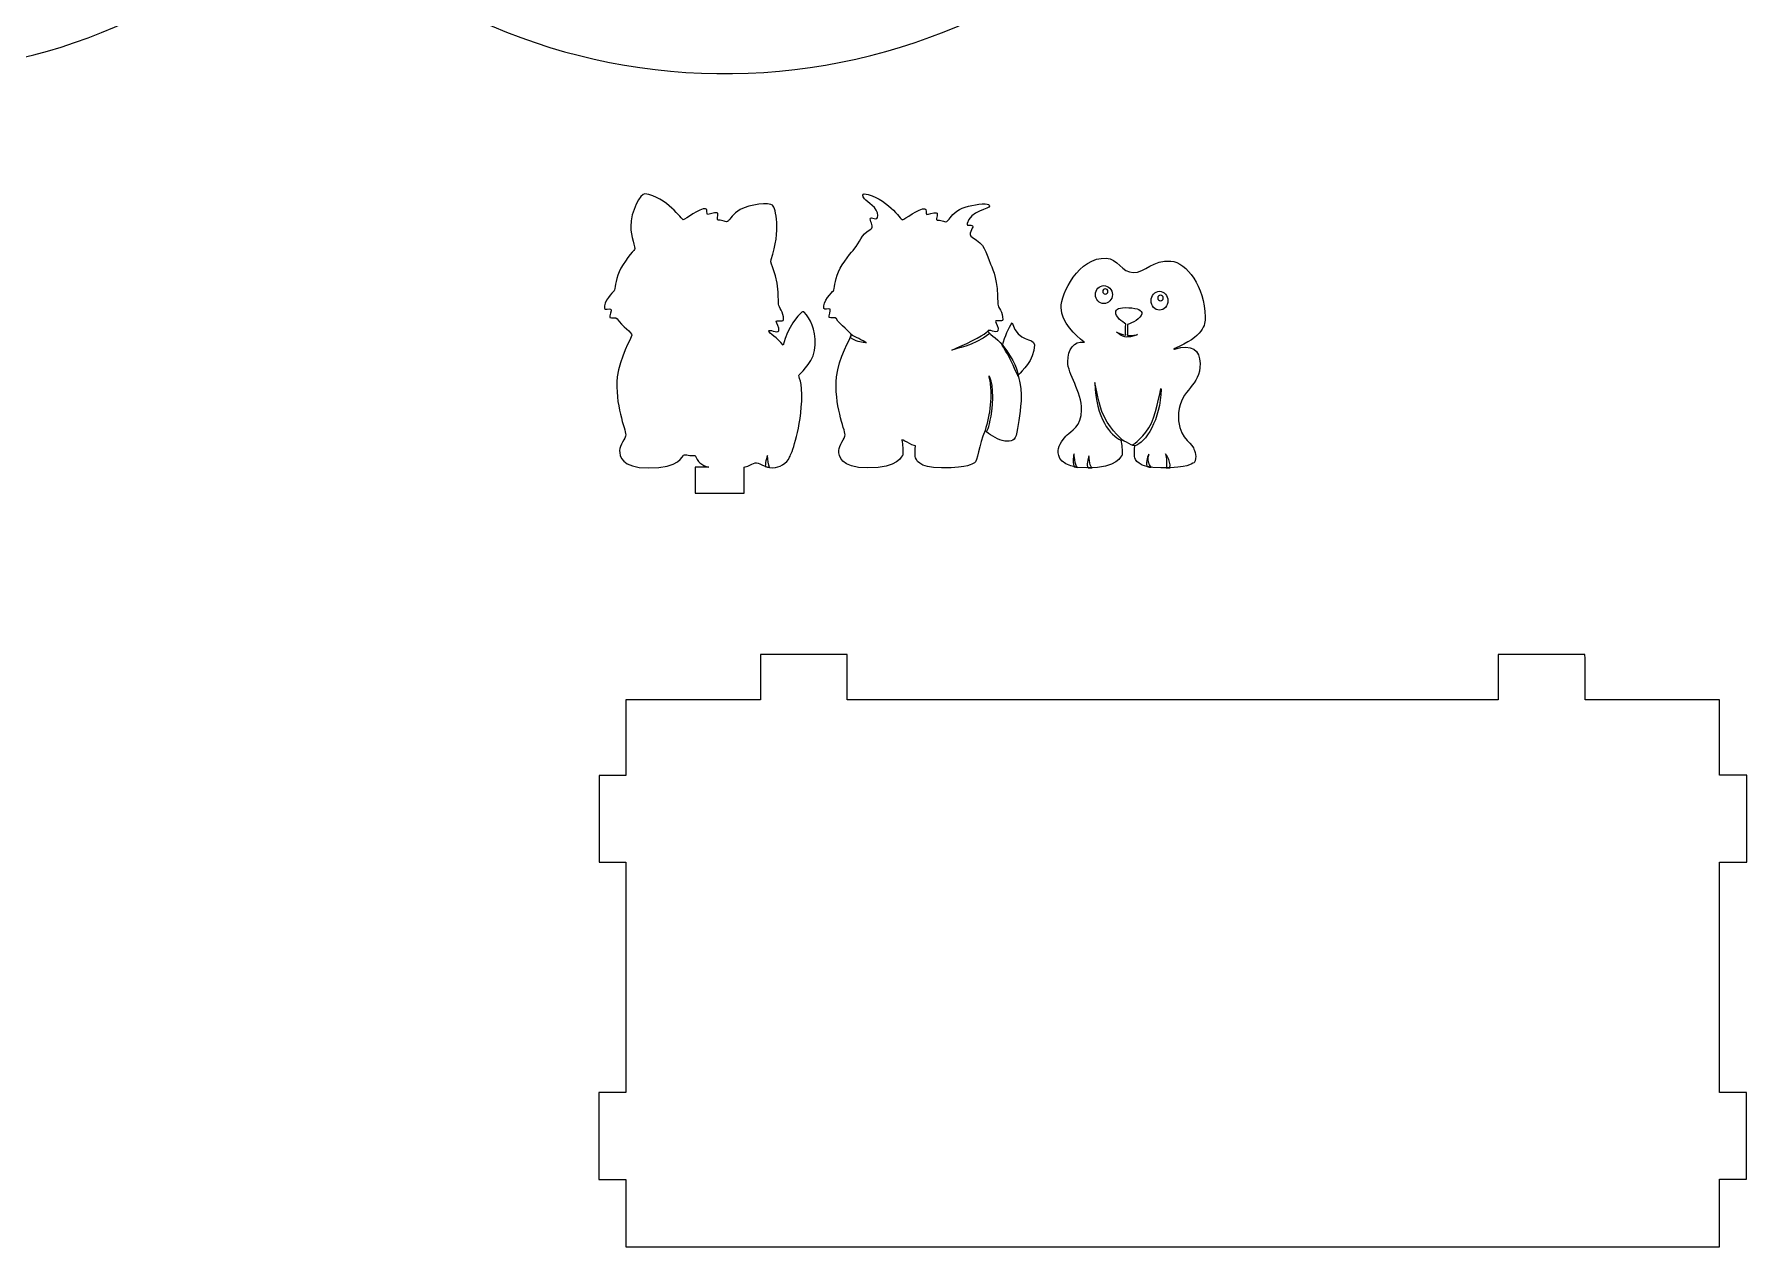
# Model space of a CAD drawing. Header units: millimetres. Extents: x -573 to 573, y -257 to 264.
# Drawn here: x -256.7 to -59.4, y -142.2 to -2.6 of the extents above; entities that cross this region are included whole.
import ezdxf

# ---------------------------------------------------------------- set-up
doc = ezdxf.new("R2010")
doc.units = ezdxf.units.MM
doc.header["$MEASUREMENT"] = 0
doc.layers.add('Layer 1', color=7, linetype='Continuous')

msp = doc.modelspace()

# ---------------------------------------------------------------- linework, layer by layer
at = {"layer": 'Layer 1', "color": 250, "lineweight": 9}
for points, knots in [([(-516.0778, 17.1526), (-488.6801, -10.6372), (-444.4121, -12.3779), (-414.9169, 13.1747), (-414.9169, 13.1747), (-403.4497, -1.2078), (-386.0568, -9.5848), (-367.6625, -9.5848), (-367.6625, -9.5848), (-349.2683, -9.5848), (-331.8753, -1.2077), (-320.4082, 13.1748), (-320.4082, 13.1748), (-308.1002, 0.2267), (-291.0183, -7.1038), (-273.1538, -7.1038), (-273.1538, -7.1038), (-255.2894, -7.1039), (-238.2074, 0.2267), (-225.8994, 13.1747), (-225.8994, 13.1747), (-212.3549, -0.511), (-193.6827, -7.8746), (-174.4428, -7.1181), (-174.4428, -7.1181), (-155.2029, -6.3615), (-137.1665, 2.4456), (-124.7385, 17.1526), (-124.7385, 17.1526), (-113.4626, 25.809), (-106.5229, 38.9529), (-105.7346, 53.1465), (-105.7346, 53.1465), (-104.9463, 67.3401), (-110.3877, 81.1716), (-120.6356, 91.0235), (-120.6356, 91.0235), (-109.7641, 99.1627), (-103.3639, 111.9493), (-103.3639, 125.53), (-103.3639, 125.53), (-103.3639, 139.1108), (-109.7641, 151.8974), (-120.6356, 160.0365), (-120.6356, 160.0365), (-110.1636, 169.7709), (-104.5648, 183.6592), (-105.3578, 197.9347), (-105.3578, 197.9347), (-106.1508, 212.2102), (-113.2533, 225.393), (-124.739, 233.9076)], [0, 0, 0, 0, 0.07142857, 0.07142857, 0.07142857, 0.07142857, 0.14285714, 0.14285714, 0.14285714, 0.14285714, 0.21428571, 0.21428571, 0.21428571, 0.21428571, 0.28571429, 0.28571429, 0.28571429, 0.28571429, 0.35714286, 0.35714286, 0.35714286, 0.35714286, 0.42857143, 0.42857143, 0.42857143, 0.42857143, 0.5, 0.5, 0.5, 0.5, 0.57142857, 0.57142857, 0.57142857, 0.57142857, 0.64285714, 0.64285714, 0.64285714, 0.64285714, 0.71428571, 0.71428571, 0.71428571, 0.71428571, 0.78571429, 0.78571429, 0.78571429, 0.78571429, 0.85714286, 0.85714286, 0.85714286, 0.85714286, 1, 1, 1, 1]), ([(-163.043, -76.048), (-163.043, -76.048), (-163.0437, -77.2676), (-163.0437, -77.2676), (-163.0437, -77.2676), (-163.0437, -77.2676), (-163.0436, -79.2675), (-163.0436, -79.2675), (-163.0436, -79.2675), (-163.0436, -79.2675), (-88.0436, -79.2676), (-88.0436, -79.2676), (-88.0436, -79.2676), (-88.0436, -79.2676), (-88.0436, -77.2674), (-88.0436, -77.2674), (-88.0436, -77.2674), (-88.0436, -77.2674), (-88.0436, -76.0483), (-88.0436, -76.0483), (-88.0436, -76.0483), (-88.051, -74.7122), (-88.0547, -74.0441), (-88.0547, -74.0441), (-88.0547, -74.0441), (-86.714, -74.0468), (-86.0437, -74.0482), (-86.0437, -74.0482), (-86.0437, -74.0482), (-86.0437, -74.0482), (-80.0437, -74.0482), (-80.0437, -74.0482), (-80.0437, -74.0482), (-78.7176, -74.0455), (-78.0546, -74.0441), (-78.0546, -74.0441), (-78.0546, -74.0441), (-78.0473, -75.3802), (-78.0436, -76.0483), (-78.0436, -76.0483), (-78.0436, -76.0483), (-78.0436, -76.0483), (-78.0436, -77.2675), (-78.0436, -77.2675), (-78.0436, -77.2675), (-78.0436, -77.2675), (-78.0436, -79.2676), (-78.0436, -79.2676), (-78.0436, -79.2676), (-78.0436, -79.2676), (-68.4042, -79.2676), (-68.4042, -79.2676), (-68.4042, -79.2676), (-68.4042, -79.2676), (-65.5436, -79.2676), (-65.5436, -79.2676), (-65.5436, -79.2676), (-65.5436, -79.2676), (-62.5436, -79.2676), (-62.5436, -79.2676), (-62.5436, -79.2676), (-62.5436, -79.2676), (-62.5436, -87.9411), (-62.5436, -87.9411), (-62.5436, -87.9411), (-62.5436, -87.9411), (-62.4973, -87.9411), (-62.4973, -87.9411), (-62.4973, -87.9411), (-62.4973, -87.9411), (-59.4205, -87.9412), (-59.4205, -87.9412), (-59.4205, -87.9412), (-59.4205, -87.9412), (-59.4205, -97.9411), (-59.4205, -97.9411), (-59.4205, -97.9411), (-59.4205, -97.9411), (-62.4973, -97.9411), (-62.4973, -97.9411), (-62.4973, -97.9411), (-62.4973, -97.9411), (-62.5436, -97.9411), (-62.5436, -97.9411), (-62.5436, -97.9411), (-62.5436, -97.9411), (-62.5436, -124.4585), (-62.5436, -124.4585), (-62.5436, -124.4585), (-62.5436, -124.4585), (-62.5038, -124.4585), (-62.5038, -124.4585), (-62.5038, -124.4585), (-62.5038, -124.4585), (-59.4333, -124.4585), (-59.4333, -124.4585), (-59.4333, -124.4585), (-59.4333, -124.4585), (-59.4333, -134.4586), (-59.4333, -134.4586), (-59.4333, -134.4586), (-59.4333, -134.4586), (-62.5038, -134.4586), (-62.5038, -134.4586), (-62.5038, -134.4586), (-62.5038, -134.4586), (-62.5436, -134.4586), (-62.5436, -134.4586), (-62.5436, -134.4586), (-62.5436, -134.4586), (-62.5436, -142.2236), (-62.5436, -142.2236), (-62.5436, -142.2236), (-62.5436, -142.2236), (-188.5436, -142.2236), (-188.5436, -142.2236), (-188.5436, -142.2236), (-188.5436, -142.2236), (-188.5436, -134.4849), (-188.5436, -134.4849), (-188.5436, -134.4849), (-188.5436, -134.4849), (-188.5469, -134.4848), (-188.5469, -134.4848), (-188.5469, -134.4848), (-188.5469, -134.4848), (-191.6453, -134.4848), (-191.6453, -134.4848), (-191.6453, -134.4848), (-191.6453, -134.4848), (-191.6453, -124.4848), (-191.6453, -124.4848), (-191.6453, -124.4848), (-191.6453, -124.4848), (-188.5469, -124.4848), (-188.5469, -124.4848), (-188.5469, -124.4848), (-188.5469, -124.4848), (-188.5436, -124.4848), (-188.5436, -124.4848), (-188.5436, -124.4848), (-188.5436, -124.4848), (-188.5436, -97.9674), (-188.5436, -97.9674), (-188.5436, -97.9674), (-188.5436, -97.9674), (-191.6323, -97.9674), (-191.6323, -97.9674), (-191.6323, -97.9674), (-191.6323, -97.9674), (-191.6323, -87.9674), (-191.6323, -87.9674), (-191.6323, -87.9674), (-191.6323, -87.9674), (-188.5436, -87.9674), (-188.5436, -87.9674), (-188.5436, -87.9674), (-188.5436, -87.9674), (-188.5436, -79.2676), (-188.5436, -79.2676), (-188.5436, -79.2676), (-188.5436, -79.2676), (-185.5437, -79.2676), (-185.5437, -79.2676), (-185.5437, -79.2676), (-185.5437, -79.2676), (-183.8952, -79.2676), (-183.8952, -79.2676), (-183.8952, -79.2676), (-183.8952, -79.2676), (-173.0437, -79.2676), (-173.0437, -79.2676), (-173.0437, -79.2676), (-173.0437, -79.2676), (-173.0437, -77.2676), (-173.0437, -77.2676), (-173.0437, -77.2676), (-173.0437, -77.2676), (-173.0437, -76.0483), (-173.0437, -76.0483), (-173.0437, -76.0483), (-173.0501, -75.5178), (-173.0479, -74.8488), (-173.0368, -74.0415), (-173.0368, -74.0415), (-173.0368, -74.0415), (-172.3737, -74.0397), (-171.0436, -74.0482), (-171.0436, -74.0482), (-171.0436, -74.0482), (-165.0432, -74.048), (-165.0432, -74.048), (-165.0432, -74.048), (-163.713, -74.0394), (-163.0498, -74.0412), (-163.0498, -74.0412), (-163.0498, -74.0412), (-163.0387, -74.8485), (-163.0366, -75.5175), (-163.043, -76.048)], [0, 0, 0, 0, 0.01960784, 0.01960784, 0.01960784, 0.01960784, 0.03921569, 0.03921569, 0.03921569, 0.03921569, 0.05882353, 0.05882353, 0.05882353, 0.05882353, 0.07843137, 0.07843137, 0.07843137, 0.07843137, 0.09803922, 0.09803922, 0.09803922, 0.09803922, 0.11764706, 0.11764706, 0.11764706, 0.11764706, 0.1372549, 0.1372549, 0.1372549, 0.1372549, 0.15686275, 0.15686275, 0.15686275, 0.15686275, 0.17647059, 0.17647059, 0.17647059, 0.17647059, 0.19607843, 0.19607843, 0.19607843, 0.19607843, 0.21568627, 0.21568627, 0.21568627, 0.21568627, 0.23529412, 0.23529412, 0.23529412, 0.23529412, 0.25490196, 0.25490196, 0.25490196, 0.25490196, 0.2745098, 0.2745098, 0.2745098, 0.2745098, 0.29411765, 0.29411765, 0.29411765, 0.29411765, 0.31372549, 0.31372549, 0.31372549, 0.31372549, 0.33333333, 0.33333333, 0.33333333, 0.33333333, 0.35294118, 0.35294118, 0.35294118, 0.35294118, 0.37254902, 0.37254902, 0.37254902, 0.37254902, 0.39215686, 0.39215686, 0.39215686, 0.39215686, 0.41176471, 0.41176471, 0.41176471, 0.41176471, 0.43137255, 0.43137255, 0.43137255, 0.43137255, 0.45098039, 0.45098039, 0.45098039, 0.45098039, 0.47058824, 0.47058824, 0.47058824, 0.47058824, 0.49019608, 0.49019608, 0.49019608, 0.49019608, 0.50980392, 0.50980392, 0.50980392, 0.50980392, 0.52941176, 0.52941176, 0.52941176, 0.52941176, 0.54901961, 0.54901961, 0.54901961, 0.54901961, 0.56862745, 0.56862745, 0.56862745, 0.56862745, 0.58823529, 0.58823529, 0.58823529, 0.58823529, 0.60784314, 0.60784314, 0.60784314, 0.60784314, 0.62745098, 0.62745098, 0.62745098, 0.62745098, 0.64705882, 0.64705882, 0.64705882, 0.64705882, 0.66666667, 0.66666667, 0.66666667, 0.66666667, 0.68627451, 0.68627451, 0.68627451, 0.68627451, 0.70588235, 0.70588235, 0.70588235, 0.70588235, 0.7254902, 0.7254902, 0.7254902, 0.7254902, 0.74509804, 0.74509804, 0.74509804, 0.74509804, 0.76470588, 0.76470588, 0.76470588, 0.76470588, 0.78431373, 0.78431373, 0.78431373, 0.78431373, 0.80392157, 0.80392157, 0.80392157, 0.80392157, 0.82352941, 0.82352941, 0.82352941, 0.82352941, 0.84313725, 0.84313725, 0.84313725, 0.84313725, 0.8627451, 0.8627451, 0.8627451, 0.8627451, 0.88235294, 0.88235294, 0.88235294, 0.88235294, 0.90196078, 0.90196078, 0.90196078, 0.90196078, 0.92156863, 0.92156863, 0.92156863, 0.92156863, 0.94117647, 0.94117647, 0.94117647, 0.94117647, 0.96078431, 0.96078431, 0.96078431, 0.96078431, 1, 1, 1, 1])]:
    msp.add_open_spline(points, degree=3, knots=knots, dxfattribs=at)
at = {"layer": 'Layer 1', "color": 1, "lineweight": 9}
for points, knots in [([(-180.5506, -51.1142), (-181.1538, -51.207), (-181.6736, -50.9679), (-181.8964, -51.0792), (-181.8964, -51.0792), (-182.0126, -51.1373), (-182.3233, -52.5643), (-185.9431, -52.5643), (-185.9431, -52.5643), (-189.0989, -52.5643), (-189.266, -51.1721), (-189.266, -50.5687), (-189.266, -50.5687), (-189.266, -49.9654), (-188.5513, -49.1394), (-188.5513, -48.7588), (-188.5513, -48.7588), (-188.5513, -48.137), (-189.86, -45.2318), (-189.5259, -42.076), (-189.5259, -42.076), (-189.2989, -39.9339), (-187.8922, -37.5652), (-187.8366, -37.2589), (-187.8366, -37.2589), (-187.7939, -37.0241), (-188.9874, -36.2657), (-189.5444, -35.384), (-189.5444, -35.384), (-189.6741, -35.1787), (-190.2384, -35.3675), (-190.3705, -35.2355), (-190.3705, -35.2355), (-190.5096, -35.0962), (-190.1323, -34.4219), (-190.2716, -34.2826), (-190.2716, -34.2826), (-190.4314, -34.1228), (-190.9494, -34.4159), (-190.9924, -34.2238), (-190.9924, -34.2238), (-191.1687, -33.4348), (-190.0116, -32.2839), (-189.8879, -32.1601), (-189.8879, -32.1601), (-189.7641, -32.0363), (-189.7641, -31.0216), (-189.3186, -29.982), (-189.3186, -29.982), (-188.8729, -28.9425), (-187.6603, -27.5317), (-187.5365, -27.4079), (-187.5365, -27.4079), (-187.4127, -27.2841), (-187.9851, -25.8146), (-187.9851, -24.7843), (-187.9851, -24.7843), (-187.9851, -23.0276), (-186.8435, -20.9232), (-186.3484, -20.9974), (-186.3484, -20.9974), (-183.8084, -21.378), (-182.0913, -23.9923), (-181.9428, -23.9923), (-181.9428, -23.9923), (-181.7107, -23.9923), (-180.0206, -22.621), (-179.3524, -22.7139), (-179.3524, -22.7139), (-179.095, -22.7496), (-179.2889, -23.3071), (-179.1219, -23.3813), (-179.1219, -23.3813), (-179.0199, -23.4267), (-178.3262, -23.0885), (-178.0437, -23.1771), (-178.0437, -23.1771), (-177.7018, -23.2842), (-178.2769, -24.1199), (-177.8217, -24.0367), (-177.8217, -24.0367), (-177.4228, -23.9638), (-176.9951, -24.3931), (-176.7338, -24.1319), (-176.7338, -24.1319), (-176.5714, -23.9694), (-176.1958, -23.2774), (-175.3621, -22.8166), (-175.3621, -22.8166), (-174.304, -22.2319), (-172.0023, -21.9532), (-171.6308, -22.3247), (-171.6308, -22.3247), (-171.3106, -22.6449), (-170.647, -25.2298), (-171.8072, -28.5527), (-171.8072, -28.5527), (-172.0642, -29.2887), (-170.9533, -29.5922), (-170.9533, -33.7133), (-170.9533, -33.7133), (-170.9533, -34.0753), (-170.3345, -34.5857), (-170.3841, -35.4891), (-170.3841, -35.4891), (-170.4025, -35.8272), (-171.2132, -35.4768), (-171.2132, -35.6871), (-171.2132, -35.6871), (-171.2132, -35.8728), (-170.7801, -36.3839), (-170.9346, -36.7799), (-170.9346, -36.7799), (-171.0548, -37.0876), (-172.0925, -36.5279), (-172.0925, -36.8053), (-172.0925, -36.8053), (-172.0925, -37.0528), (-171.0894, -37.5559), (-170.4241, -38.4191), (-170.4241, -38.4191), (-169.8428, -36.2821), (-168.7045, -35.0123), (-168.2785, -34.6348), (-168.2785, -34.6348), (-168.1809, -34.5483), (-168.0337, -34.5968), (-167.9945, -34.6387), (-167.9945, -34.6387), (-167.272, -35.4104), (-166.6678, -36.5432), (-166.7209, -38.4051), (-166.7209, -38.4051), (-166.7715, -40.1832), (-168.1963, -41.4637), (-168.5683, -41.8357), (-168.5683, -41.8357), (-168.7585, -42.026), (-168.1365, -42.5817), (-168.2802, -44.8698), (-168.2802, -44.8698), (-168.5215, -48.7124), (-169.4669, -50.8662), (-169.6724, -51.3113), (-169.6724, -51.3113), (-170.0065, -52.0352), (-170.8425, -52.5422), (-171.6036, -52.5422), (-171.6036, -52.5422), (-172.6429, -52.5422), (-173.2595, -51.8638), (-173.6494, -51.9748), (-173.6494, -51.9748), (-174.1699, -52.2066), (-174.5902, -52.3782), (-174.9106, -52.4897), (-174.9106, -52.4897), (-174.9106, -54.4828), (-174.9106, -55.4794), (-174.9106, -55.4794), (-174.9106, -55.4794), (-178.6852, -55.4794), (-180.5727, -55.4794), (-180.5727, -55.4794), (-180.5727, -55.4794), (-180.5727, -53.4863), (-180.5727, -52.4897), (-180.5727, -52.4897), (-180.5727, -52.4897), (-179.5141, -52.4897), (-178.9848, -52.4897), (-178.9848, -52.4897), (-178.9848, -52.4897), (-179.8225, -52.2756), (-180.3443, -51.8171), (-180.5506, -51.1142)], [0, 0, 0, 0, 0.02222222, 0.02222222, 0.02222222, 0.02222222, 0.04444444, 0.04444444, 0.04444444, 0.04444444, 0.06666667, 0.06666667, 0.06666667, 0.06666667, 0.08888889, 0.08888889, 0.08888889, 0.08888889, 0.11111111, 0.11111111, 0.11111111, 0.11111111, 0.13333333, 0.13333333, 0.13333333, 0.13333333, 0.15555556, 0.15555556, 0.15555556, 0.15555556, 0.17777778, 0.17777778, 0.17777778, 0.17777778, 0.2, 0.2, 0.2, 0.2, 0.22222222, 0.22222222, 0.22222222, 0.22222222, 0.24444444, 0.24444444, 0.24444444, 0.24444444, 0.26666667, 0.26666667, 0.26666667, 0.26666667, 0.28888889, 0.28888889, 0.28888889, 0.28888889, 0.31111111, 0.31111111, 0.31111111, 0.31111111, 0.33333333, 0.33333333, 0.33333333, 0.33333333, 0.35555556, 0.35555556, 0.35555556, 0.35555556, 0.37777778, 0.37777778, 0.37777778, 0.37777778, 0.4, 0.4, 0.4, 0.4, 0.42222222, 0.42222222, 0.42222222, 0.42222222, 0.44444444, 0.44444444, 0.44444444, 0.44444444, 0.46666667, 0.46666667, 0.46666667, 0.46666667, 0.48888889, 0.48888889, 0.48888889, 0.48888889, 0.51111111, 0.51111111, 0.51111111, 0.51111111, 0.53333333, 0.53333333, 0.53333333, 0.53333333, 0.55555556, 0.55555556, 0.55555556, 0.55555556, 0.57777778, 0.57777778, 0.57777778, 0.57777778, 0.6, 0.6, 0.6, 0.6, 0.62222222, 0.62222222, 0.62222222, 0.62222222, 0.64444444, 0.64444444, 0.64444444, 0.64444444, 0.66666667, 0.66666667, 0.66666667, 0.66666667, 0.68888889, 0.68888889, 0.68888889, 0.68888889, 0.71111111, 0.71111111, 0.71111111, 0.71111111, 0.73333333, 0.73333333, 0.73333333, 0.73333333, 0.75555556, 0.75555556, 0.75555556, 0.75555556, 0.77777778, 0.77777778, 0.77777778, 0.77777778, 0.8, 0.8, 0.8, 0.8, 0.82222222, 0.82222222, 0.82222222, 0.82222222, 0.84444444, 0.84444444, 0.84444444, 0.84444444, 0.86666667, 0.86666667, 0.86666667, 0.86666667, 0.88888889, 0.88888889, 0.88888889, 0.88888889, 0.91111111, 0.91111111, 0.91111111, 0.91111111, 0.93333333, 0.93333333, 0.93333333, 0.93333333, 0.95555556, 0.95555556, 0.95555556, 0.95555556, 1, 1, 1, 1]), ([(-156.6848, -23.9923), (-156.8333, -23.9923), (-158.5504, -21.378), (-161.0904, -20.9974), (-161.0904, -20.9974), (-161.2186, -20.9782), (-161.3297, -21.2634), (-161.0657, -21.5914), (-161.0657, -21.5914), (-160.7388, -21.9976), (-159.5063, -22.5691), (-159.5063, -23.5096), (-159.5063, -23.5096), (-159.5063, -24.2727), (-160.385, -23.522), (-160.385, -23.8809), (-160.385, -23.8809), (-160.385, -24.321), (-159.9082, -24.8322), (-160.3108, -25.0689), (-160.3108, -25.0689), (-161.5948, -25.8239), (-161.4555, -26.4643), (-162.2785, -27.4079), (-162.2785, -27.4079), (-162.3936, -27.5398), (-163.6151, -28.9425), (-164.0606, -29.982), (-164.0606, -29.982), (-164.5061, -31.0216), (-164.5062, -32.0363), (-164.6299, -32.1601), (-164.6299, -32.1601), (-164.7536, -32.2839), (-165.9107, -33.4348), (-165.7344, -34.2238), (-165.7344, -34.2238), (-165.6915, -34.4159), (-165.1734, -34.1228), (-165.0136, -34.2826), (-165.0136, -34.2826), (-164.8743, -34.4219), (-165.2517, -35.0962), (-165.1125, -35.2355), (-165.1125, -35.2355), (-164.9805, -35.3675), (-164.3962, -35.1673), (-164.2865, -35.384), (-164.2865, -35.384), (-163.943, -36.0615), (-162.5359, -37.0241), (-162.5786, -37.2589), (-162.5786, -37.2589), (-162.6342, -37.5652), (-164.0411, -39.9339), (-164.2679, -42.076), (-164.2679, -42.076), (-164.602, -45.2318), (-163.2933, -48.137), (-163.2933, -48.7588), (-163.2933, -48.7588), (-163.2933, -49.1394), (-164.008, -49.9654), (-164.008, -50.5687), (-164.008, -50.5687), (-164.008, -51.1721), (-163.8409, -52.5643), (-160.6851, -52.5643), (-160.6851, -52.5643), (-157.0653, -52.5643), (-156.7546, -51.1373), (-156.6384, -51.0792), (-156.6384, -51.0792), (-156.6177, -50.5321), (-156.643, -49.8773), (-156.7683, -49.3807), (-156.7683, -49.3807), (-156.84, -49.0966), (-155.5339, -50.0768), (-155.1719, -50.0026), (-155.1719, -50.0026), (-155.2276, -50.3831), (-155.2312, -51.1565), (-155.2082, -51.2404), (-155.2082, -51.2404), (-155.1115, -51.5922), (-154.9117, -52.555), (-152.1833, -52.555), (-152.1833, -52.555), (-148.8047, -52.555), (-148.8201, -52.0973), (-148.3917, -51.9749), (-148.3917, -51.9749), (-148.0019, -51.8635), (-147.923, -49.919), (-147.1616, -48.257), (-147.1616, -48.257), (-146.2842, -49.1343), (-143.9317, -50.2304), (-143.5982, -48.8422), (-143.5982, -48.8422), (-143.3529, -47.8221), (-143.1244, -46.4975), (-143.0223, -44.8698), (-143.0223, -44.8698), (-142.8784, -42.5817), (-143.5006, -42.026), (-143.3103, -41.8357), (-143.3103, -41.8357), (-142.9384, -41.4637), (-141.5136, -40.1832), (-141.4629, -38.4051), (-141.4629, -38.4051), (-141.6115, -37.4259), (-143.31, -38.2613), (-144.0232, -35.849), (-144.0232, -35.849), (-144.4373, -36.4825), (-144.8728, -37.3403), (-145.1663, -38.4191), (-145.1663, -38.4191), (-145.8314, -37.5559), (-146.8344, -37.0528), (-146.8344, -36.8053), (-146.8344, -36.8053), (-146.8344, -36.5279), (-145.7969, -37.0876), (-145.6768, -36.7799), (-145.6768, -36.7799), (-145.5221, -36.3839), (-145.9553, -35.8728), (-145.9553, -35.6871), (-145.9553, -35.6871), (-145.9553, -35.4768), (-145.1446, -35.8272), (-145.126, -35.4891), (-145.126, -35.4891), (-145.0766, -34.5857), (-145.6954, -34.0753), (-145.6954, -33.7133), (-145.6954, -33.7133), (-145.6954, -30.9288), (-146.2111, -29.8217), (-146.5187, -29.1053), (-146.5187, -29.1053), (-147.199, -27.52), (-147.0814, -26.9097), (-148.667, -26.0095), (-148.667, -26.0095), (-149.2038, -25.7048), (-148.533, -24.8993), (-148.5573, -24.7624), (-148.5573, -24.7624), (-148.6088, -24.4735), (-149.3071, -24.7824), (-149.2347, -24.4378), (-149.2347, -24.4378), (-148.9254, -22.9651), (-146.5739, -22.7176), (-146.6482, -22.4206), (-146.6482, -22.4206), (-146.6868, -22.2659), (-146.7761, -22.1591), (-147.1555, -22.1565), (-147.1555, -22.1565), (-148.0267, -22.1505), (-149.3671, -22.4093), (-150.1042, -22.8166), (-150.1042, -22.8166), (-150.9378, -23.2774), (-151.3134, -23.9694), (-151.4758, -24.1319), (-151.4758, -24.1319), (-151.7372, -24.3931), (-152.1648, -23.9638), (-152.5638, -24.0367), (-152.5638, -24.0367), (-153.0189, -24.1199), (-152.444, -23.2842), (-152.7857, -23.1771), (-152.7857, -23.1771), (-153.0682, -23.0885), (-153.762, -23.4267), (-153.8638, -23.3813), (-153.8638, -23.3813), (-154.0309, -23.3071), (-153.837, -22.7496), (-154.0944, -22.7139), (-154.0944, -22.7139), (-154.7626, -22.621), (-156.4527, -23.9923), (-156.6848, -23.9923)], [0, 0, 0, 0, 0.02040816, 0.02040816, 0.02040816, 0.02040816, 0.04081633, 0.04081633, 0.04081633, 0.04081633, 0.06122449, 0.06122449, 0.06122449, 0.06122449, 0.08163265, 0.08163265, 0.08163265, 0.08163265, 0.10204082, 0.10204082, 0.10204082, 0.10204082, 0.12244898, 0.12244898, 0.12244898, 0.12244898, 0.14285714, 0.14285714, 0.14285714, 0.14285714, 0.16326531, 0.16326531, 0.16326531, 0.16326531, 0.18367347, 0.18367347, 0.18367347, 0.18367347, 0.20408163, 0.20408163, 0.20408163, 0.20408163, 0.2244898, 0.2244898, 0.2244898, 0.2244898, 0.24489796, 0.24489796, 0.24489796, 0.24489796, 0.26530612, 0.26530612, 0.26530612, 0.26530612, 0.28571429, 0.28571429, 0.28571429, 0.28571429, 0.30612245, 0.30612245, 0.30612245, 0.30612245, 0.32653061, 0.32653061, 0.32653061, 0.32653061, 0.34693878, 0.34693878, 0.34693878, 0.34693878, 0.36734694, 0.36734694, 0.36734694, 0.36734694, 0.3877551, 0.3877551, 0.3877551, 0.3877551, 0.40816327, 0.40816327, 0.40816327, 0.40816327, 0.42857143, 0.42857143, 0.42857143, 0.42857143, 0.44897959, 0.44897959, 0.44897959, 0.44897959, 0.46938776, 0.46938776, 0.46938776, 0.46938776, 0.48979592, 0.48979592, 0.48979592, 0.48979592, 0.51020408, 0.51020408, 0.51020408, 0.51020408, 0.53061224, 0.53061224, 0.53061224, 0.53061224, 0.55102041, 0.55102041, 0.55102041, 0.55102041, 0.57142857, 0.57142857, 0.57142857, 0.57142857, 0.59183673, 0.59183673, 0.59183673, 0.59183673, 0.6122449, 0.6122449, 0.6122449, 0.6122449, 0.63265306, 0.63265306, 0.63265306, 0.63265306, 0.65306122, 0.65306122, 0.65306122, 0.65306122, 0.67346939, 0.67346939, 0.67346939, 0.67346939, 0.69387755, 0.69387755, 0.69387755, 0.69387755, 0.71428571, 0.71428571, 0.71428571, 0.71428571, 0.73469388, 0.73469388, 0.73469388, 0.73469388, 0.75510204, 0.75510204, 0.75510204, 0.75510204, 0.7755102, 0.7755102, 0.7755102, 0.7755102, 0.79591837, 0.79591837, 0.79591837, 0.79591837, 0.81632653, 0.81632653, 0.81632653, 0.81632653, 0.83673469, 0.83673469, 0.83673469, 0.83673469, 0.85714286, 0.85714286, 0.85714286, 0.85714286, 0.87755102, 0.87755102, 0.87755102, 0.87755102, 0.89795918, 0.89795918, 0.89795918, 0.89795918, 0.91836735, 0.91836735, 0.91836735, 0.91836735, 0.93877551, 0.93877551, 0.93877551, 0.93877551, 0.95918367, 0.95918367, 0.95918367, 0.95918367, 1, 1, 1, 1]), ([(-138.4067, -34.1006), (-138.3482, -35.7953), (-136.7708, -37.3103), (-135.7817, -38.0287), (-135.7817, -38.0287), (-135.6877, -38.097), (-135.699, -38.1189), (-135.8132, -38.0965), (-135.8132, -38.0965), (-136.9129, -37.8794), (-137.6392, -38.9277), (-137.6392, -40.328), (-137.6392, -40.328), (-137.6392, -41.7388), (-136.037, -43.7684), (-136.037, -45.8955), (-136.037, -45.8955), (-136.037, -47.7782), (-137.2911, -48.3365), (-137.7134, -48.7588), (-137.7134, -48.7588), (-138.0036, -49.0489), (-138.7501, -49.9654), (-138.7501, -50.5687), (-138.7501, -50.5687), (-138.7501, -51.1721), (-138.583, -52.5643), (-135.4273, -52.5643), (-135.4273, -52.5643), (-131.8074, -52.5643), (-131.4966, -51.1373), (-131.3805, -51.0792), (-131.3805, -51.0792), (-131.3597, -50.5321), (-131.3851, -49.8773), (-131.5104, -49.3807), (-131.5104, -49.3807), (-131.582, -49.0966), (-130.2759, -50.0768), (-129.914, -50.0026), (-129.914, -50.0026), (-129.9697, -50.3831), (-129.9731, -51.1565), (-129.9502, -51.2404), (-129.9502, -51.2404), (-129.8536, -51.5922), (-129.6538, -52.555), (-126.9253, -52.555), (-126.9253, -52.555), (-123.5468, -52.555), (-123.5653, -52.1002), (-123.0685, -51.964), (-123.0685, -51.964), (-122.6978, -51.3581), (-123.0302, -50.575), (-123.1662, -50.2532), (-123.1662, -50.2532), (-123.4626, -49.5522), (-125.0907, -48.9537), (-124.8679, -46.2064), (-124.8679, -46.2064), (-124.6452, -43.459), (-122.3062, -43.1373), (-122.3926, -40.5384), (-122.3926, -40.5384), (-122.4451, -38.9644), (-123.3112, -38.2727), (-125.3268, -38.873), (-125.3268, -38.873), (-125.4147, -38.8992), (-125.4663, -38.8926), (-125.4008, -38.8644), (-125.4008, -38.8644), (-121.97, -37.3964), (-121.7821, -36.1104), (-121.7986, -35.1798), (-121.7986, -35.1798), (-121.8604, -31.6775), (-123.9273, -28.9054), (-125.7781, -28.7436), (-125.7781, -28.7436), (-127.8517, -28.5624), (-128.6493, -30.0686), (-130.1025, -30.0686), (-130.1025, -30.0686), (-131.3525, -30.0686), (-131.9165, -28.477), (-133.2089, -28.4103), (-133.2089, -28.4103), (-136.3276, -28.2495), (-138.4603, -32.5386), (-138.4067, -34.1006)], [0, 0, 0, 0, 0.04166667, 0.04166667, 0.04166667, 0.04166667, 0.08333333, 0.08333333, 0.08333333, 0.08333333, 0.125, 0.125, 0.125, 0.125, 0.16666667, 0.16666667, 0.16666667, 0.16666667, 0.20833333, 0.20833333, 0.20833333, 0.20833333, 0.25, 0.25, 0.25, 0.25, 0.29166667, 0.29166667, 0.29166667, 0.29166667, 0.33333333, 0.33333333, 0.33333333, 0.33333333, 0.375, 0.375, 0.375, 0.375, 0.41666667, 0.41666667, 0.41666667, 0.41666667, 0.45833333, 0.45833333, 0.45833333, 0.45833333, 0.5, 0.5, 0.5, 0.5, 0.54166667, 0.54166667, 0.54166667, 0.54166667, 0.58333333, 0.58333333, 0.58333333, 0.58333333, 0.625, 0.625, 0.625, 0.625, 0.66666667, 0.66666667, 0.66666667, 0.66666667, 0.70833333, 0.70833333, 0.70833333, 0.70833333, 0.75, 0.75, 0.75, 0.75, 0.79166667, 0.79166667, 0.79166667, 0.79166667, 0.83333333, 0.83333333, 0.83333333, 0.83333333, 0.875, 0.875, 0.875, 0.875, 0.91666667, 0.91666667, 0.91666667, 0.91666667, 1, 1, 1, 1]), ([(-172.229, -51.127), (-172.229, -51.6022), (-172.0654, -52.2707), (-171.9819, -52.5119), (-171.9819, -52.5119), (-172.1425, -52.4808), (-172.2889, -52.4431), (-172.4822, -52.3802), (-172.4822, -52.3802), (-172.4822, -51.8744), (-172.229, -51.0078), (-172.229, -51.127)], [0, 0, 0, 0, 0.25, 0.25, 0.25, 0.25, 0.5, 0.5, 0.5, 0.5, 1, 1, 1, 1])]:
    msp.add_open_spline(points, degree=3, knots=knots, dxfattribs=at)
at = {"layer": 'Layer 1', "lineweight": 9}
for points, knots in [([(-133.4694, -31.5733), (-134.0075, -31.5733), (-134.444, -32.0373), (-134.444, -32.6093), (-134.444, -32.6093), (-134.444, -33.1815), (-134.0075, -33.6455), (-133.4694, -33.6455), (-133.4694, -33.6455), (-132.9311, -33.6455), (-132.4948, -33.1815), (-132.4948, -32.6093), (-132.4948, -32.6093), (-132.4948, -32.0373), (-132.9311, -31.5733), (-133.4694, -31.5733)], [0, 0, 0, 0, 0.2, 0.2, 0.2, 0.2, 0.4, 0.4, 0.4, 0.4, 0.6, 0.6, 0.6, 0.6, 1, 1, 1, 1]), ([(-133.3131, -32.5408), (-133.4784, -32.5408), (-133.6127, -32.4066), (-133.6127, -32.2412), (-133.6127, -32.2412), (-133.6127, -32.0758), (-133.4784, -31.9416), (-133.3131, -31.9416), (-133.3131, -31.9416), (-133.1477, -31.9416), (-133.0135, -32.0758), (-133.0135, -32.2412), (-133.0135, -32.2412), (-133.0135, -32.4066), (-133.1477, -32.5408), (-133.3131, -32.5408)], [0, 0, 0, 0, 0.2, 0.2, 0.2, 0.2, 0.4, 0.4, 0.4, 0.4, 0.6, 0.6, 0.6, 0.6, 1, 1, 1, 1]), ([(-127.0674, -32.2289), (-127.6023, -32.2289), (-128.0359, -32.7132), (-128.0359, -33.3105), (-128.0359, -33.3105), (-128.0359, -33.9077), (-127.6023, -34.3921), (-127.0674, -34.3921), (-127.0674, -34.3921), (-126.5325, -34.3921), (-126.0989, -33.9077), (-126.0989, -33.3105), (-126.0989, -33.3105), (-126.0989, -32.7132), (-126.5325, -32.2289), (-127.0674, -32.2289)], [0, 0, 0, 0, 0.2, 0.2, 0.2, 0.2, 0.4, 0.4, 0.4, 0.4, 0.6, 0.6, 0.6, 0.6, 1, 1, 1, 1]), ([(-126.9534, -33.3105), (-127.126, -33.3105), (-127.2661, -33.1704), (-127.2661, -32.9976), (-127.2661, -32.9976), (-127.2661, -32.825), (-127.126, -32.6849), (-126.9534, -32.6849), (-126.9534, -32.6849), (-126.7805, -32.6849), (-126.6404, -32.825), (-126.6404, -32.9976), (-126.6404, -32.9976), (-126.6404, -33.1704), (-126.7805, -33.3105), (-126.9534, -33.3105)], [0, 0, 0, 0, 0.2, 0.2, 0.2, 0.2, 0.4, 0.4, 0.4, 0.4, 0.6, 0.6, 0.6, 0.6, 1, 1, 1, 1]), ([(-130.6098, -34.1124), (-131.7268, -34.0412), (-132.092, -34.3027), (-132.1137, -34.6043), (-132.1137, -34.6043), (-132.152, -35.14), (-131.3549, -35.7745), (-130.9448, -35.9905), (-130.9448, -35.9905), (-130.9856, -36.3525), (-130.9924, -36.9917), (-130.9552, -37.2913), (-130.9552, -37.2913), (-131.4015, -37.2012), (-132.0042, -36.9072), (-132.0042, -36.9072), (-132.0042, -36.9072), (-132.0042, -36.9072), (-131.4512, -37.4661), (-130.8415, -37.4909), (-130.8415, -37.4909), (-130.2321, -37.5157), (-129.6077, -37.2156), (-129.6077, -37.2156), (-129.6077, -37.2156), (-129.6077, -37.2156), (-130.3328, -37.3336), (-130.7386, -37.318), (-130.7386, -37.318), (-130.7774, -37.1117), (-130.7786, -36.409), (-130.7389, -36.0334), (-130.7389, -36.0334), (-130.2936, -35.902), (-129.1445, -35.3308), (-129.1065, -34.8363), (-129.1065, -34.8363), (-129.0719, -34.3874), (-129.5389, -34.1806), (-130.6098, -34.1124)], [0, 0, 0, 0, 0.09090909, 0.09090909, 0.09090909, 0.09090909, 0.18181818, 0.18181818, 0.18181818, 0.18181818, 0.27272727, 0.27272727, 0.27272727, 0.27272727, 0.36363636, 0.36363636, 0.36363636, 0.36363636, 0.45454545, 0.45454545, 0.45454545, 0.45454545, 0.54545455, 0.54545455, 0.54545455, 0.54545455, 0.63636364, 0.63636364, 0.63636364, 0.63636364, 0.72727273, 0.72727273, 0.72727273, 0.72727273, 0.81818182, 0.81818182, 0.81818182, 0.81818182, 1, 1, 1, 1]), ([(-162.5886, -37.1998), (-162.2279, -37.4507), (-161.203, -37.9068), (-160.8482, -38.1499), (-160.8482, -38.1499), (-161.3587, -37.9643), (-161.712, -38.1882), (-162.6909, -37.5379), (-162.6909, -37.5379), (-162.5886, -37.2955), (-162.5622, -37.3084), (-162.5886, -37.1998)], [0, 0, 0, 0, 0.25, 0.25, 0.25, 0.25, 0.5, 0.5, 0.5, 0.5, 1, 1, 1, 1]), ([(-146.8344, -36.8053), (-147.2337, -37.1962), (-148.3227, -37.8343), (-150.9961, -39.0052), (-150.9961, -39.0052), (-150.4018, -38.7718), (-148.7264, -38.5954), (-146.5964, -37.1027), (-146.5964, -37.1027), (-146.6705, -37.0285), (-146.7819, -36.9209), (-146.8344, -36.8053)], [0, 0, 0, 0, 0.25, 0.25, 0.25, 0.25, 0.5, 0.5, 0.5, 0.5, 1, 1, 1, 1]), ([(-143.3412, -41.9949), (-143.4837, -41.245), (-143.6494, -40.3543), (-145.1663, -38.4191), (-145.1663, -38.4191), (-145.3011, -38.2471), (-144.6378, -39.3194), (-144.2991, -39.9737), (-144.2991, -39.9737), (-143.8267, -40.886), (-143.2572, -42.3015), (-143.3412, -41.9949)], [0, 0, 0, 0, 0.25, 0.25, 0.25, 0.25, 0.5, 0.5, 0.5, 0.5, 1, 1, 1, 1]), ([(-147.1616, -48.2571), (-146.6453, -46.4431), (-146.2198, -44.2893), (-146.7101, -42.0606), (-146.7101, -42.0606), (-146.8082, -41.6151), (-146.0719, -42.8186), (-146.3132, -45.2968), (-146.3132, -45.2968), (-146.5159, -47.38), (-146.7866, -47.9544), (-146.981, -48.4231), (-146.981, -48.4231), (-147.0392, -48.3649), (-147.1068, -48.3119), (-147.1616, -48.2571)], [0, 0, 0, 0, 0.2, 0.2, 0.2, 0.2, 0.4, 0.4, 0.4, 0.4, 0.6, 0.6, 0.6, 0.6, 1, 1, 1, 1]), ([(-131.5104, -49.3807), (-132.7124, -48.8176), (-134.3955, -46.8994), (-134.5206, -42.766), (-134.5206, -42.766), (-134.5362, -42.2526), (-134.1716, -44.8879), (-133.7087, -46.0764), (-133.7087, -46.0764), (-133.0219, -47.8399), (-131.6215, -49.074), (-131.3149, -49.3807), (-131.3149, -49.3807), (-131.3935, -49.3634), (-131.5104, -49.2832), (-131.5104, -49.3807)], [0, 0, 0, 0, 0.2, 0.2, 0.2, 0.2, 0.4, 0.4, 0.4, 0.4, 0.6, 0.6, 0.6, 0.6, 1, 1, 1, 1]), ([(-129.914, -50.0026), (-128.6975, -49.7647), (-126.9424, -46.9396), (-126.885, -43.4961), (-126.885, -43.4961), (-126.885, -42.8743), (-127.2812, -45.914), (-128.0051, -47.3991), (-128.0051, -47.3991), (-128.7836, -48.9961), (-129.992, -49.8209), (-130.2234, -49.9282), (-130.2234, -49.9282), (-130.1153, -49.9644), (-130.0332, -49.9985), (-129.914, -50.0026)], [0, 0, 0, 0, 0.2, 0.2, 0.2, 0.2, 0.4, 0.4, 0.4, 0.4, 0.6, 0.6, 0.6, 0.6, 1, 1, 1, 1]), ([(-136.8923, -52.4344), (-137.0521, -52.1692), (-137.0431, -51.3157), (-136.9216, -50.9338), (-136.9216, -50.9338), (-136.897, -50.8565), (-136.8221, -52.3562), (-136.5208, -52.4974), (-136.5208, -52.4974), (-136.6658, -52.4837), (-136.7611, -52.4598), (-136.8923, -52.4344)], [0, 0, 0, 0, 0.25, 0.25, 0.25, 0.25, 0.5, 0.5, 0.5, 0.5, 1, 1, 1, 1]), ([(-135.2912, -52.5643), (-135.5469, -52.3085), (-135.295, -51.4677), (-135.2013, -51.169), (-135.2013, -51.169), (-135.1659, -51.056), (-135.2216, -52.3093), (-134.8318, -52.5505), (-134.8318, -52.5505), (-134.9894, -52.557), (-135.1842, -52.5621), (-135.2912, -52.5643)], [0, 0, 0, 0, 0.25, 0.25, 0.25, 0.25, 0.5, 0.5, 0.5, 0.5, 1, 1, 1, 1]), ([(-128.4756, -52.4127), (-128.6554, -52.2329), (-128.5235, -51.2215), (-128.2958, -50.9937), (-128.2958, -50.9937), (-128.2212, -50.9189), (-128.6502, -51.6965), (-128.0425, -52.4886), (-128.0425, -52.4886), (-128.1362, -52.4753), (-128.3538, -52.438), (-128.4756, -52.4127)], [0, 0, 0, 0, 0.25, 0.25, 0.25, 0.25, 0.5, 0.5, 0.5, 0.5, 1, 1, 1, 1]), ([(-126.284, -52.5406), (-126.2648, -52.323), (-126.2231, -51.2742), (-126.3707, -50.9937), (-126.3707, -50.9937), (-126.5227, -50.7047), (-125.7172, -51.7057), (-125.8654, -52.5373), (-125.8654, -52.5373), (-126.0003, -52.5418), (-126.1766, -52.5467), (-126.284, -52.5406)], [0, 0, 0, 0, 0.25, 0.25, 0.25, 0.25, 0.5, 0.5, 0.5, 0.5, 1, 1, 1, 1])]:
    msp.add_open_spline(points, degree=3, knots=knots, dxfattribs=at)

doc.saveas('drawing.dxf')
